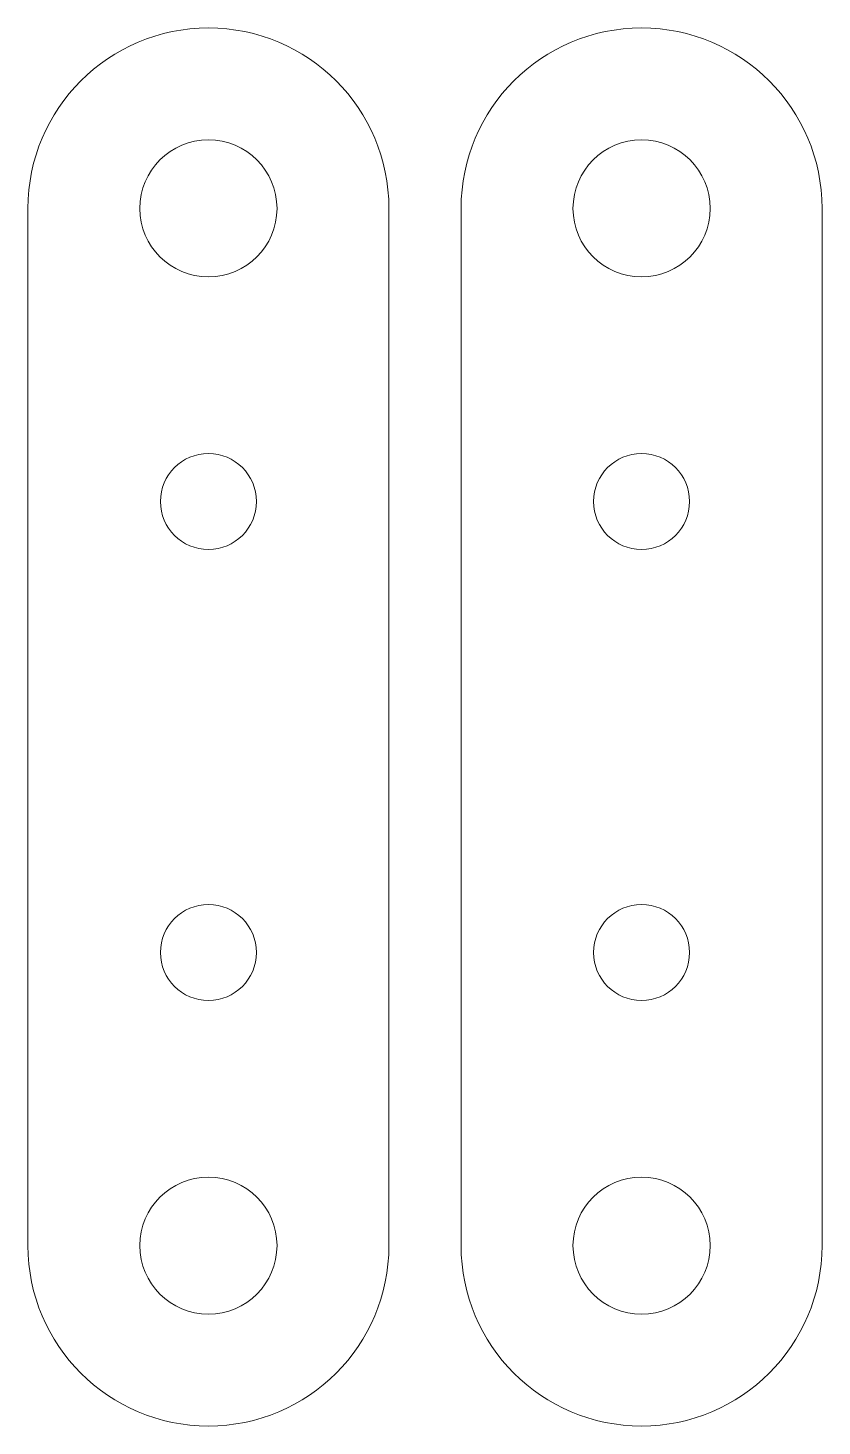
# Model space of a CAD drawing. Header units: inches. Extents: x -0.5 to 1.7, y -1.94 to 1.94.
import ezdxf

# ---------------------------------------------------------------- set-up
doc = ezdxf.new("R2010")
doc.units = ezdxf.units.IN
doc.header["$MEASUREMENT"] = 0
doc.layers.get('0').update_dxf_attribs({"lineweight": 5})

msp = doc.modelspace()

# ---------------------------------------------------------------- linework, layer by layer
for points in [[(-0.5, 1.4375), (-0.5, -1.4375, 1), (0.5, -1.4375), (0.5, 1.4375, 1)], [(0.7, 1.4375), (0.7, -1.4375, 1), (1.7, -1.4375), (1.7, 1.4375, 1)]]:
    msp.add_lwpolyline(points, format="xyb", close=True)
for centre, radius in [((0, 1.4375), 0.19), ((1.2, 1.4375), 0.19), ((0, 0.625), 0.133), ((1.2, 0.625), 0.133), ((0, -0.625), 0.133), ((1.2, -0.625), 0.133), ((0, -1.4375), 0.19), ((1.2, -1.4375), 0.19)]:
    msp.add_circle(centre, radius)

doc.saveas('drawing.dxf')
